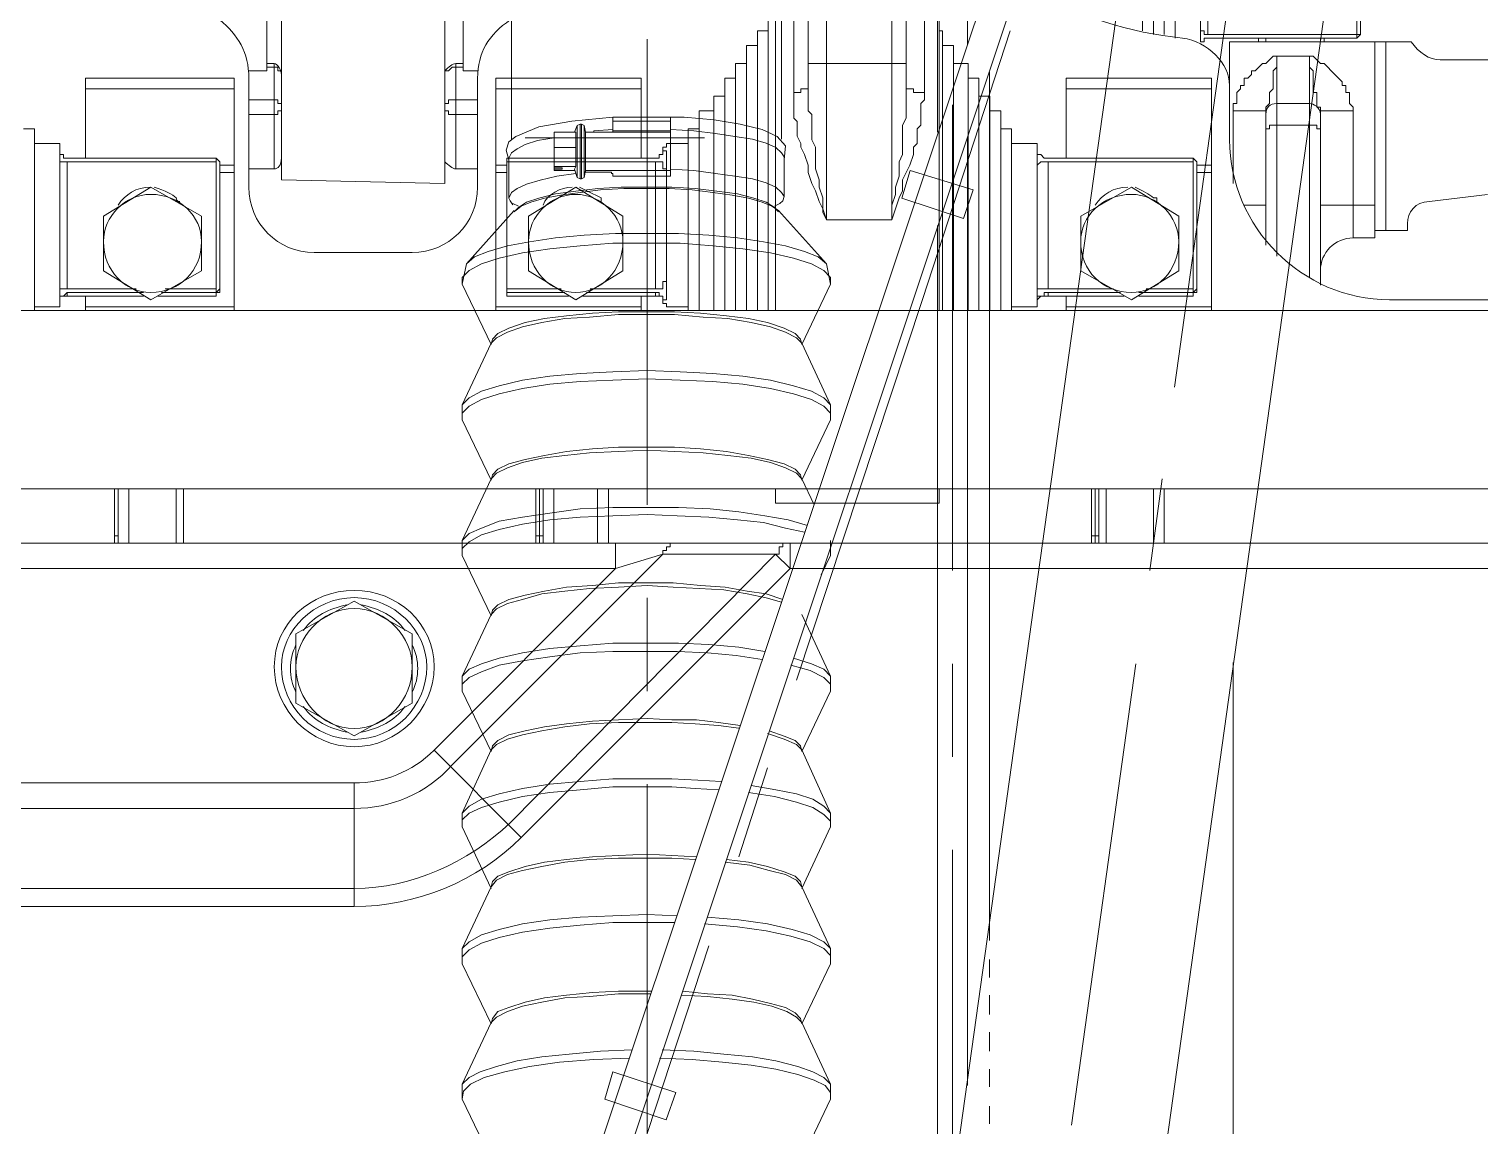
# Model space of a CAD drawing. Header units: millimetres. Extents: x 25083 to 52777, y 24772 to 45779.
# Drawn here: x 49462.4 to 49610.7, y 36515 to 36627.1 of the extents above; entities that cross this region are included whole.
import ezdxf

# ---------------------------------------------------------------- set-up
doc = ezdxf.new("R2010")
doc.units = ezdxf.units.MM
doc.layers.add('小车', color=7, linetype='Continuous')

# ---------------------------------------------------------------- blocks, each defined once
blk = doc.blocks.new('zw$D2F4')
at = {"color": 7, "lineweight": 5}
for points in [[(598.26, 767.6), (598.26, 733.81), (598.26, 733.06), (598.26, 731.21)], [(686.27, 746.43), (686.27, 765)], [(687.39, 746.06), (687.39, 763.51)], [(688.5, 746.06), (688.5, 762.03)], [(689.61, 745.69), (689.61, 760.17)], [(650.62, 740.12), (650.62, 752.37), (650.25, 753.12), (650.25, 755.34)], [(663.62, 755.34), (663.62, 749.03), (663.99, 747.92), (663.99, 744.95), (663.99, 743.09), (663.99, 740.12)], [(665.48, 746.43), (665.48, 755.34)], [(596.77, 753.86), (596.77, 742.35)], [(598.26, 742.35), (598.26, 754.23)], [(616.83, 742.35), (616.83, 753.86)], [(692.96, 754.6), (692.96, 746.06)], [(708.18, 754.6), (708.18, 746.06)], [(708.55, 754.6), (708.55, 746.06)], [(648.02, 717.84), (648.02, 747.92)], [(692.21, 746.43), (692.21, 747.92)], [(646.91, 717.84), (646.91, 746.43)], [(646.91, 746.43), (648.02, 746.43)], [(665.48, 746.43), (665.85, 746.43)], [(665.85, 717.84), (665.85, 746.43)], [(692.21, 745.32), (692.21, 746.43)], [(692.96, 746.06), (692.58, 746.06), (692.58, 746.43), (692.21, 746.43)], [(645.79, 717.84), (645.79, 744.95)], [(645.79, 744.95), (646.91, 744.95)], [(665.85, 744.95), (666.96, 744.95)], [(666.96, 717.84), (666.96, 744.95)], [(692.96, 745.69), (692.58, 745.69), (692.58, 745.32), (692.21, 745.32)], [(692.21, 745.32), (692.58, 745.32), (692.58, 745.69), (692.96, 745.69)], [(708.18, 746.06), (692.96, 746.06)], [(698.15, 745.69), (692.96, 745.69)], [(708.18, 745.69), (692.96, 745.69)], [(695.18, 735.29), (695.18, 745.32)], [(713.75, 745.32), (695.18, 745.32)], [(701.5, 745.69), (697.78, 745.69)], [(697.78, 745.69), (698.15, 745.69)], [(698.15, 745.69), (698.15, 745.32)], [(705.21, 745.69), (701.87, 745.69), (701.5, 745.69)], [(708.18, 745.69), (704.84, 745.69)], [(704.84, 745.69), (705.21, 745.69)], [(704.84, 745.69), (704.84, 745.32)], [(708.18, 745.69), (708.55, 746.06)], [(708.18, 745.69), (708.18, 746.06)], [(708.18, 746.06), (708.55, 746.06)], [(710.04, 745.32), (710.04, 725.26)], [(711.15, 745.32), (711.15, 726.01)], [(695.56, 738.26), (695.56, 739), (695.93, 739), (695.93, 740.12), (696.3, 740.49), (696.3, 740.86), (696.67, 740.86), (696.67, 741.6), (697.04, 741.6), (697.41, 741.98), (697.41, 742.35), (697.78, 742.35), (698.53, 743.09), (698.9, 743.09), (699.64, 743.83), (700.01, 743.83)], [(698.9, 738.26), (698.9, 738.63), (699.27, 739), (699.27, 740.12), (699.64, 740.49), (699.64, 742.35), (700.01, 742.72), (700.01, 743.83)], [(700.01, 743.83), (700.01, 723.41)], [(700.01, 743.83), (703.35, 743.83)], [(703.35, 721.18), (703.35, 743.83)], [(704.47, 738.26), (704.47, 738.63), (704.1, 738.63), (704.1, 740.12), (703.73, 740.12), (703.73, 742.35), (703.35, 742.72), (703.35, 743.83)], [(707.81, 738.26), (707.81, 738.63), (707.44, 739), (707.44, 740.12), (707.07, 740.12), (707.07, 740.86), (706.7, 740.86), (706.7, 741.23), (705.95, 741.98), (704.84, 743.09), (704.47, 743.09), (703.73, 743.83), (703.35, 743.83)], [(716.72, 743.46), (730.83, 743.46)], [(594.92, 742.35), (596.77, 742.35)], [(597.52, 743.09), (596.77, 743.09)], [(596.77, 742.72), (597.52, 742.72)], [(597.52, 743.09), (597.52, 732.32)], [(598.26, 741.98), (598.26, 742.35), (597.89, 742.35), (597.89, 742.72), (597.52, 742.72)], [(598.26, 741.23), (598.26, 742.35)], [(598.26, 741.98), (598.26, 733.43)], [(614.97, 742.35), (615.34, 742.35), (615.71, 742.72), (616.08, 742.72)], [(614.97, 731.21), (614.97, 741.98)], [(616.08, 732.32), (616.08, 743.09)], [(616.83, 743.09), (616.08, 743.09)], [(616.83, 742.72), (616.08, 742.72)], [(618.31, 742.35), (616.83, 742.35)], [(644.68, 717.84), (644.68, 743.09)], [(644.68, 743.09), (645.79, 743.09)], [(652.11, 740.86), (652.11, 743.09)], [(653.96, 743.09), (652.11, 743.09)], [(653.96, 743.09), (653.96, 727.12)], [(660.65, 743.09), (653.96, 743.09)], [(660.65, 727.12), (660.65, 743.09)], [(662.13, 743.09), (661.39, 743.09), (661.02, 743.09), (660.65, 743.09)], [(662.13, 743.09), (662.13, 740.86)], [(666.96, 743.09), (668.45, 743.09)], [(668.45, 717.84), (668.45, 743.09)], [(578.21, 741.6), (578.21, 733.43)], [(578.21, 741.6), (593.43, 741.6)], [(578.21, 740.49), (593.43, 740.49)], [(593.43, 717.84), (593.43, 741.6)], [(594.92, 730.46), (594.92, 741.6)], [(618.31, 741.6), (618.31, 730.46)], [(620.17, 717.84), (620.17, 741.6)], [(620.17, 741.6), (635.02, 741.6)], [(620.17, 740.49), (635.02, 740.49)], [(635.02, 741.6), (635.02, 733.43)], [(643.57, 717.84), (643.57, 741.6)], [(643.57, 741.6), (644.68, 741.6)], [(650.62, 740.12), (651.36, 740.12), (651.36, 740.49), (652.11, 740.49), (652.11, 740.86)], [(653.96, 727.12), (653.59, 727.86), (653.59, 729.35), (653.22, 730.46), (653.22, 731.21), (652.85, 732.32), (652.85, 734.55), (652.48, 735.29), (652.48, 737.89), (652.11, 738.26), (652.11, 740.86)], [(662.13, 740.86), (662.13, 737.52), (661.76, 736.78), (661.76, 733.81), (661.39, 733.06), (661.39, 731.58), (661.02, 730.46), (661.02, 729.72), (660.65, 728.61), (660.65, 727.12)], [(662.13, 740.86), (662.13, 740.49), (662.88, 740.49), (662.88, 740.12), (663.99, 740.12)], [(668.45, 741.6), (669.56, 741.6)], [(669.56, 717.84), (669.56, 741.6)], [(678.47, 741.6), (678.47, 733.43)], [(678.47, 741.6), (693.33, 741.6)], [(678.47, 740.49), (693.33, 740.49)], [(693.33, 717.84), (693.33, 741.6)], [(594.92, 739.38), (597.52, 739.38)], [(598.26, 738.63), (598.26, 739), (597.89, 739), (597.89, 739.38), (597.52, 739.38)], [(614.97, 739), (615.34, 739), (615.34, 739.38), (616.08, 739.38)], [(618.31, 739.38), (616.08, 739.38)], [(642.45, 717.84), (642.45, 739.75)], [(642.45, 739.75), (643.57, 739.75)], [(650.62, 740.12), (650.62, 737.52), (650.99, 737.15), (650.99, 735.66), (651.36, 734.92), (651.36, 734.55), (651.74, 733.81), (652.11, 732.69), (652.11, 731.95), (652.48, 730.83), (652.85, 730.09), (653.22, 728.98), (653.59, 728.23), (653.96, 727.12)], [(663.99, 740.12), (663.99, 739.38), (663.62, 739), (663.62, 736.78), (663.25, 736.4), (663.25, 734.92), (662.88, 734.55), (662.88, 733.81), (662.5, 732.69), (661.76, 731.21), (661.76, 730.09), (661.39, 729.35), (660.65, 727.12)], [(669.56, 739.75), (670.67, 739.75)], [(670.67, 717.84), (670.67, 739.75)], [(703.35, 739), (700.01, 739)], [(594.92, 737.89), (597.52, 737.89)], [(598.26, 738.63), (598.26, 738.26), (597.89, 738.26), (597.89, 737.89), (597.52, 737.89)], [(614.97, 738.26), (615.34, 738.26), (615.34, 737.89), (616.08, 737.89)], [(618.31, 737.89), (616.08, 737.89)], [(640.97, 717.84), (640.97, 738.26)], [(640.97, 738.26), (642.45, 738.26)], [(670.67, 738.26), (671.79, 738.26)], [(671.79, 717.84), (671.79, 738.26)], [(695.56, 730.83), (695.56, 738.26)], [(698.9, 738.26), (695.56, 738.26)], [(698.9, 738.26), (698.9, 724.52)], [(704.47, 720.44), (704.47, 738.26)], [(707.81, 738.26), (704.47, 738.26)], [(707.81, 725.26), (707.81, 738.26)], [(573.01, 736.4), (571.89, 736.4)], [(573.01, 736.4), (573.01, 717.84)], [(639.85, 717.84), (639.85, 736.4)], [(639.85, 736.4), (640.97, 736.4)], [(671.79, 736.4), (672.9, 736.4)], [(672.9, 717.84), (672.9, 736.4)], [(700.01, 736.78), (699.27, 736.78), (699.27, 736.4), (698.9, 736.4)], [(703.35, 736.78), (700.01, 736.78)], [(703.35, 736.78), (704.1, 736.78), (704.1, 736.4), (704.47, 736.4)], [(575.61, 734.92), (573.01, 734.92)], [(575.61, 734.55), (575.61, 734.92)], [(575.61, 734.18), (575.61, 734.55)], [(637.62, 734.55), (637.25, 734.55), (637.25, 734.18)], [(637.62, 734.92), (637.62, 734.55)], [(637.62, 734.92), (639.85, 734.92)], [(672.9, 734.92), (675.5, 734.92)], [(675.5, 734.92), (675.5, 734.55)], [(675.5, 734.18), (675.5, 734.55)], [(575.61, 718.95), (575.61, 734.18)], [(576.35, 733.43), (575.98, 733.43), (575.98, 733.81), (575.61, 733.81), (575.61, 734.18)], [(575.61, 732.32), (575.61, 733.06), (575.98, 733.06), (576.35, 733.06)], [(591.57, 733.43), (576.35, 733.43)], [(576.35, 733.06), (576.35, 720.07)], [(591.57, 733.06), (576.35, 733.06)], [(591.57, 733.06), (591.57, 733.43)], [(591.57, 733.43), (591.95, 733.06)], [(591.57, 733.06), (591.57, 720.07)], [(591.95, 733.06), (591.95, 719.69)], [(598.26, 731.21), (598.26, 731.95), (598.26, 733.06)], [(621.28, 733.43), (621.28, 733.06)], [(621.28, 733.43), (636.51, 733.43)], [(621.28, 733.06), (621.28, 733.43)], [(621.28, 720.07), (621.28, 733.06)], [(621.28, 719.69), (621.28, 733.06)], [(621.28, 733.06), (636.51, 733.06)], [(637.25, 734.18), (637.25, 733.81), (636.88, 733.81), (636.88, 733.43), (636.51, 733.43)], [(636.51, 720.07), (636.51, 733.06)], [(636.51, 733.06), (637.25, 733.06), (637.25, 732.69), (637.25, 732.32), (637.62, 732.32)], [(637.62, 734.18), (637.25, 734.18)], [(637.62, 734.18), (637.62, 718.95)], [(675.5, 734.18), (675.5, 718.95)], [(676.62, 733.43), (676.24, 733.43), (675.87, 733.81), (675.5, 733.81), (675.5, 734.18)], [(675.5, 732.32), (675.5, 732.69), (675.87, 733.06), (676.24, 733.06), (676.62, 733.06)], [(676.62, 733.43), (691.47, 733.43)], [(676.62, 733.06), (676.62, 720.07)], [(676.62, 733.06), (691.47, 733.06)], [(691.47, 733.06), (691.47, 733.43)], [(691.84, 733.06), (691.47, 733.43)], [(691.47, 733.06), (691.47, 720.07)], [(691.84, 733.06), (691.84, 719.69)], [(591.95, 732.69), (593.43, 732.69)], [(593.43, 731.95), (591.95, 731.95)], [(597.52, 732.32), (594.92, 732.32)], [(618.31, 732.32), (616.08, 732.32)], [(620.17, 732.69), (621.28, 732.69)], [(621.28, 731.95), (620.17, 731.95)], [(691.84, 732.69), (693.33, 732.69)], [(693.33, 731.95), (691.84, 731.95)], [(580.06, 727.49), (584.89, 730.46)], [(584.89, 730.46), (590.09, 727.49)], [(598.26, 731.21), (614.97, 730.83)], [(614.97, 730.83), (614.97, 731.21)], [(623.51, 727.49), (628.34, 730.46)], [(628.34, 730.46), (633.17, 727.49)], [(679.96, 727.49), (685.16, 730.46)], [(685.16, 730.46), (689.99, 727.49)], [(696.67, 728.61), (698.9, 728.61)], [(710.04, 728.61), (704.47, 728.61)], [(721.55, 729.72), (715.61, 728.98)], [(580.06, 721.92), (580.06, 727.49)], [(590.09, 727.49), (590.09, 721.92)], [(623.51, 721.92), (623.51, 727.49)], [(633.17, 727.49), (633.17, 721.92)], [(653.96, 727.12), (660.65, 727.12)], [(679.96, 721.92), (679.96, 727.49)], [(689.99, 727.49), (689.99, 721.92)], [(713.38, 726.01), (710.04, 726.01)], [(713.38, 726.75), (713.38, 726.01)], [(707.81, 725.26), (710.04, 725.26)], [(611.63, 723.78), (601.6, 723.78)], [(584.89, 718.95), (580.06, 721.92)], [(590.09, 721.92), (584.89, 718.95)], [(628.34, 718.95), (623.51, 721.92)], [(633.17, 721.92), (628.34, 718.95)], [(685.16, 718.95), (679.96, 721.92)], [(689.99, 721.92), (685.16, 718.95)], [(576.35, 720.07), (575.61, 720.07), (575.61, 720.44), (575.61, 720.81)], [(575.61, 718.95), (575.61, 719.32), (575.98, 719.32), (576.35, 719.69)], [(583.4, 720.07), (576.35, 720.07)], [(576.35, 719.69), (576.35, 719.32)], [(584.15, 719.69), (576.35, 719.69)], [(591.57, 719.69), (586, 719.69)], [(591.57, 720.07), (586.38, 720.07)], [(591.57, 719.69), (591.95, 720.07)], [(591.57, 720.07), (591.57, 719.69)], [(591.57, 719.69), (591.57, 719.32)], [(591.95, 719.69), (591.57, 719.69)], [(591.57, 719.69), (591.57, 719.32)], [(621.28, 720.07), (621.28, 719.69)], [(621.28, 720.07), (626.85, 720.07)], [(621.28, 719.69), (621.28, 720.07)], [(621.28, 719.32), (621.28, 719.69)], [(621.28, 719.69), (627.23, 719.69)], [(621.28, 719.32), (621.28, 719.69)], [(629.45, 719.69), (636.51, 719.69)], [(629.82, 720.07), (636.51, 720.07)], [(637.62, 720.81), (637.25, 720.81), (637.25, 720.07), (636.88, 720.07), (636.51, 720.07)], [(636.51, 719.32), (636.51, 719.69)], [(636.51, 719.69), (636.88, 719.69), (636.88, 719.32), (637.25, 719.32), (637.25, 718.95)], [(676.62, 720.07), (675.5, 720.07), (675.5, 720.44), (675.5, 720.81)], [(675.5, 718.95), (675.5, 719.32), (676.24, 719.32), (676.24, 719.69), (676.62, 719.69)], [(676.62, 720.07), (683.3, 720.07)], [(676.62, 719.69), (676.62, 719.32)], [(676.62, 719.69), (684.04, 719.69)], [(685.9, 719.69), (691.47, 719.69)], [(686.64, 720.07), (691.47, 720.07)], [(691.84, 720.07), (691.47, 719.69)], [(691.47, 719.69), (691.47, 720.07)], [(691.47, 719.69), (691.47, 719.32)], [(691.84, 719.69), (691.47, 719.69)], [(691.47, 719.69), (691.47, 719.32)], [(575.61, 718.21), (573.01, 718.21)], [(576.35, 719.32), (575.61, 719.32), (575.61, 718.95)], [(575.61, 718.95), (575.61, 718.58)], [(575.61, 718.58), (575.61, 718.95)], [(575.61, 718.21), (575.61, 718.58)], [(584.15, 719.32), (576.35, 719.32)], [(578.21, 717.84), (578.21, 719.32)], [(578.21, 718.21), (593.43, 718.21)], [(591.57, 719.32), (585.63, 719.32)], [(620.17, 718.21), (635.02, 718.21)], [(621.28, 719.32), (627.6, 719.32)], [(629.08, 719.32), (636.51, 719.32)], [(635.02, 717.84), (635.02, 719.32)], [(637.25, 718.95), (637.25, 719.32), (636.51, 719.32)], [(637.25, 718.95), (637.62, 718.95)], [(637.62, 718.58), (637.25, 718.58), (637.25, 718.95)], [(637.25, 718.95), (637.25, 718.58), (637.62, 718.58)], [(637.62, 718.58), (637.62, 718.21)], [(637.62, 718.21), (639.85, 718.21)], [(672.9, 718.21), (675.5, 718.21)], [(676.62, 719.32), (675.87, 719.32), (675.5, 718.95)], [(675.5, 718.95), (675.5, 718.58)], [(675.5, 718.58), (675.5, 718.95)], [(675.5, 718.58), (675.5, 718.21)], [(676.62, 719.32), (684.41, 719.32)], [(678.47, 717.84), (678.47, 719.32)], [(678.47, 718.21), (693.33, 718.21)], [(685.9, 719.32), (691.47, 719.32)], [(733.81, 718.95), (711.52, 718.95)], [(527.7, 717.84), (948.82, 717.84)], [(529.56, 699.64), (948.82, 699.64)], [(581.18, 694.07), (581.18, 699.64)], [(581.18, 694.07), (581.18, 699.64)], [(581.55, 699.64), (581.55, 694.07)], [(582.66, 699.64), (582.66, 694.07)], [(587.49, 699.64), (587.49, 694.07)], [(588.23, 699.64), (588.23, 694.07)], [(624.25, 694.07), (624.25, 699.64)], [(624.63, 694.07), (624.63, 699.64)], [(625, 699.64), (625, 694.07)], [(626.11, 699.64), (626.11, 694.07)], [(630.57, 699.64), (630.57, 694.07)], [(631.68, 699.64), (631.68, 694.07)], [(648.76, 699.64), (648.76, 698.15)], [(665.48, 698.15), (665.48, 699.64)], [(681.07, 694.07), (681.07, 699.64)], [(681.44, 694.07), (681.44, 699.64)], [(681.82, 699.64), (681.82, 694.07)], [(682.56, 699.64), (682.56, 694.07)], [(687.39, 699.64), (687.39, 694.07)], [(688.5, 699.64), (688.5, 694.07)], [(648.76, 698.15), (665.48, 698.15)], [(581.55, 694.81), (581.18, 694.81)], [(625, 694.81), (624.25, 694.81)], [(681.82, 694.81), (681.07, 694.81)], [(890.15, 694.07), (527.33, 694.07)], [(637.25, 692.96), (615.71, 671.42)], [(621.65, 665.48), (648.76, 692.96)], [(632.42, 694.07), (632.42, 691.47)], [(637.25, 692.96), (632.42, 691.47)], [(637.25, 692.96), (637.25, 693.33), (637.62, 693.33), (637.62, 693.7), (637.99, 693.7), (637.99, 694.07), (638.37, 694.07)], [(637.25, 692.96), (648.76, 692.96)], [(650.25, 694.07), (649.51, 694.07), (649.51, 693.7), (649.14, 693.7), (649.14, 693.33), (649.14, 692.96), (648.76, 692.96)], [(648.76, 692.96), (650.25, 691.47)], [(650.25, 691.47), (650.25, 694.07)], [(527.33, 691.47), (632.42, 691.47)], [(632.42, 691.47), (613.86, 672.9)], [(650.25, 691.47), (622.77, 663.99)], [(650.25, 691.47), (890.15, 691.47)], [(605.69, 688.13), (599.74, 684.79)], [(611.63, 684.79), (605.69, 688.13)], [(599.74, 684.79), (599.74, 677.73)], [(611.63, 677.73), (611.63, 684.79)], [(599.74, 677.73), (605.69, 674.39)], [(605.69, 674.39), (611.63, 677.73)], [(613.86, 672.9), (622.77, 663.99)], [(605.69, 669.56), (450.46, 669.56)], [(605.69, 656.93), (605.69, 669.56)], [(450.46, 666.96), (605.69, 666.96)], [(605.69, 658.79), (450.46, 658.79)], [(450.46, 656.93), (605.69, 656.93)]]:
    blk.add_lwpolyline(points, dxfattribs=at)
at = {"color": 7, "lineweight": 0}
for points in [[(698.9, 745.32), (698.9, 745.69)], [(704.47, 745.32), (704.47, 745.69)]]:
    blk.add_lwpolyline(points, dxfattribs=at)
at = {"color": 7, "lineweight": 5}
for points in [[(662.13, 760.91), (669.19, 752.37), (679.59, 746.8), (690.36, 745.69)], [(614.97, 741.98), (614.97, 746.06), (614.97, 750.15), (614.97, 754.23)], [(653.96, 743.09), (653.96, 745.32), (653.96, 747.55), (653.96, 750.15)], [(660.65, 743.09), (660.65, 745.32), (660.65, 747.55), (660.65, 750.15)], [(648.76, 717.84), (648.76, 727.86), (648.76, 738.26), (648.76, 748.29)], [(652.11, 743.09), (652.11, 744.95), (652.11, 746.8), (652.11, 749.03)], [(652.11, 742.35), (652.11, 744.57), (652.11, 746.43), (652.11, 748.29)], [(662.13, 743.09), (662.13, 744.95), (662.13, 746.8), (662.13, 749.03)], [(594.92, 741.6), (594.92, 744.2), (593.8, 746.06), (591.95, 747.55)], [(621.65, 747.55), (619.43, 746.06), (618.31, 744.2), (618.31, 741.6)], [(665.48, 717.84), (665.48, 727.49), (665.48, 737.15), (665.48, 746.43)], [(695.18, 740.86), (695.18, 743.09), (692.96, 745.32), (690.36, 745.69)], [(713.75, 745.32), (714.49, 744.2), (715.61, 743.46), (716.72, 743.46)], [(598.26, 741.98), (598.26, 742.35), (597.89, 743.09), (597.52, 743.09)], [(616.08, 743.09), (615.71, 743.09), (615.34, 742.72), (614.97, 742.35)], [(598.26, 741.23), (598.26, 741.23), (598.26, 741.23), (598.26, 741.23)], [(700.01, 739), (699.27, 739), (698.9, 738.63), (698.9, 737.89)], [(704.47, 737.89), (704.47, 738.63), (703.73, 739), (703.35, 739)], [(695.18, 735.29), (695.18, 726.38), (702.61, 718.95), (711.52, 718.95)], [(597.52, 732.32), (597.89, 732.32), (598.26, 732.69), (598.26, 733.43)], [(614.97, 733.06), (615.34, 732.69), (615.71, 732.32), (616.08, 732.32)], [(584.89, 730.46), (583.4, 730.46), (582.29, 729.72), (581.55, 728.61)], [(587.49, 729.35), (587.12, 729.72), (586.38, 730.09), (585.26, 730.46)], [(594.92, 730.46), (594.92, 726.75), (597.89, 723.78), (601.6, 723.78)], [(611.63, 723.78), (615.34, 723.78), (618.31, 726.75), (618.31, 730.46)], [(627.97, 730.46), (626.85, 730.46), (625.37, 729.72), (625, 728.61)], [(630.94, 729.35), (630.2, 729.72), (629.45, 730.09), (628.71, 730.46)], [(684.79, 730.46), (683.3, 730.46), (682.19, 729.72), (681.44, 728.61)], [(687.39, 729.35), (687.01, 729.72), (686.27, 730.09), (685.53, 730.46)], [(587.86, 728.98), (587.86, 728.98), (587.49, 728.98), (587.49, 729.35)], [(587.49, 729.35), (587.49, 729.35), (587.49, 729.35), (587.49, 729.35)], [(630.94, 728.98), (630.94, 728.98), (630.94, 728.98), (630.94, 729.35)], [(630.94, 729.35), (630.94, 729.35), (630.94, 729.35), (630.94, 729.35)], [(687.76, 729.35), (687.39, 729.35), (687.39, 729.35), (687.39, 729.35)], [(687.76, 728.98), (687.76, 728.98), (687.76, 728.98), (687.76, 729.35)], [(715.61, 728.98), (714.12, 728.98), (713.38, 727.86), (713.38, 726.75)], [(707.81, 725.26), (705.95, 725.26), (704.47, 723.78), (704.47, 721.92)], [(604.94, 687.76), (603.09, 687.39), (601.6, 686.64), (600.49, 685.16)], [(610.89, 685.16), (609.77, 686.64), (608.29, 687.39), (606.43, 687.76)], [(599.74, 683.67), (599, 682.19), (599, 680.33), (599.74, 678.84)], [(611.63, 678.84), (612.37, 680.33), (612.37, 682.19), (611.63, 683.67)], [(600.49, 677.36), (601.6, 675.87), (603.09, 675.13), (604.94, 674.76)], [(606.43, 674.76), (608.29, 675.13), (609.77, 675.87), (610.89, 677.36)], [(605.69, 669.56), (608.66, 669.56), (611.63, 670.67), (613.86, 672.9)], [(605.69, 666.96), (609.4, 666.96), (613.11, 668.45), (615.71, 671.42)], [(605.69, 658.79), (611.63, 658.79), (617.2, 661.39), (621.65, 665.48)], [(605.69, 656.93), (612, 656.93), (618.31, 659.53), (622.77, 663.99)]]:
    blk.add_open_spline(points, degree=3, dxfattribs=at)
for points in [[(584.89, 729.72), (582.29, 729.72), (580.06, 727.49), (580.06, 724.89), (580.06, 721.92), (582.29, 719.69), (584.89, 719.69), (587.86, 719.69), (590.09, 721.92), (590.09, 724.89), (590.09, 727.49), (587.86, 729.72), (584.89, 729.72)], [(628.34, 729.72), (625.74, 729.72), (623.51, 727.49), (623.51, 724.89), (623.51, 721.92), (625.74, 719.69), (628.34, 719.69), (630.94, 719.69), (633.17, 721.92), (633.17, 724.89), (633.17, 727.49), (630.94, 729.72), (628.34, 729.72)], [(685.16, 729.72), (682.19, 729.72), (679.96, 727.49), (679.96, 724.89), (679.96, 721.92), (682.19, 719.69), (685.16, 719.69), (687.76, 719.69), (689.99, 721.92), (689.99, 724.89), (689.99, 727.49), (687.76, 729.72), (685.16, 729.72)], [(605.69, 689.24), (601.23, 689.24), (597.52, 685.9), (597.52, 681.44), (597.52, 676.99), (601.23, 673.27), (605.69, 673.27), (610.14, 673.27), (613.86, 676.99), (613.86, 681.44), (613.86, 685.9), (610.14, 689.24), (605.69, 689.24)], [(605.69, 688.5), (601.6, 688.5), (598.26, 685.16), (598.26, 681.44), (598.26, 677.36), (601.6, 674.02), (605.69, 674.02), (609.77, 674.02), (613.11, 677.36), (613.11, 681.44), (613.11, 685.16), (609.77, 688.5), (605.69, 688.5)], [(605.69, 687.39), (602.34, 687.39), (599.74, 684.41), (599.74, 681.44), (599.74, 678.1), (602.34, 675.13), (605.69, 675.13), (609.03, 675.13), (611.63, 678.1), (611.63, 681.44), (611.63, 684.41), (609.03, 687.39), (605.69, 687.39)]]:
    blk.add_open_spline(points, degree=3, knots=[0, 0, 0, 0, 1, 1, 1, 2, 2, 2, 3, 3, 3, 4, 4, 4, 4], dxfattribs=at)
blk = doc.blocks.new('A$C1A4175F5')
at = {"layer": '小车', "color": 7, "lineweight": 0}
for points in [[(713.787, 660.592), (971.501, 696.569)], [(785.46, 670.531), (631.475, 670.531)], [(716.727, 639.734), (898.008, 665.072)], [(247.215, 442.635), (867.071, 649.533)], [(246.235, 445.574), (853.493, 648.133)], [(758.162, 645.614), (845.793, 645.614)], [(833.755, 643.934), (830.815, 642.954)], [(833.755, 643.934), (835.714, 637.495)], [(839.074, 643.374), (742.204, 643.374)], [(830.815, 642.954), (832.915, 636.655)], [(951.483, 643.374), (848.593, 643.374)], [(830.115, 640.294), (730.165, 640.294)], [(951.483, 640.294), (839.634, 640.294)], [(832.915, 636.655), (835.714, 637.495)], [(740.804, 629.375), (734.645, 626.436)], [(745.004, 611.877), (744.864, 615.237), (744.584, 618.317), (744.304, 621.256), (743.884, 623.776), (743.324, 626.016), (742.764, 627.696), (742.204, 628.815), (741.504, 629.375), (740.804, 629.375)], [(742.344, 629.375), (740.804, 629.375)], [(745.844, 612.157), (745.704, 615.377), (745.424, 618.457), (745.144, 621.396), (744.724, 623.776), (744.164, 626.016), (743.604, 627.556), (743.044, 628.675), (742.344, 629.375)], [(748.643, 626.436), (742.344, 629.375)], [(754.663, 629.375), (748.503, 626.436)], [(756.203, 629.375), (754.663, 629.375)], [(758.722, 616.497), (758.442, 619.856), (758.022, 622.796), (757.462, 625.316), (756.903, 627.276), (756.203, 628.675), (755.503, 629.375), (754.663, 629.375)], [(762.502, 626.436), (756.203, 629.375)], [(759.422, 616.777), (759.142, 619.996), (758.722, 622.936), (758.162, 625.456), (757.602, 627.276), (756.903, 628.675), (756.203, 629.375)], [(768.661, 629.375), (762.362, 626.436)], [(770.061, 629.375), (768.661, 629.375)], [(772.161, 620.976), (771.741, 623.636), (771.181, 625.876), (770.621, 627.556), (769.921, 628.675), (769.221, 629.375), (768.661, 629.375)], [(776.501, 626.436), (770.061, 629.375)], [(772.861, 621.256), (772.441, 623.776), (772.021, 625.876), (771.461, 627.556), (770.761, 628.675), (770.061, 629.375)], [(782.52, 629.375), (776.361, 626.436)], [(784.06, 629.375), (782.52, 629.375)], [(785.18, 625.316), (784.62, 627.276), (783.92, 628.675), (783.22, 629.375), (782.52, 629.375)], [(790.359, 626.436), (784.06, 629.375)], [(785.88, 625.596), (785.32, 627.416), (784.76, 628.675), (784.06, 629.375)], [(796.378, 629.375), (794.419, 628.396)], [(797.918, 629.375), (796.378, 629.375)], [(797.078, 629.375), (796.378, 629.375)], [(810.237, 629.375), (804.078, 626.436)], [(814.437, 610.617), (814.297, 613.977), (814.157, 617.337), (813.877, 620.416), (813.457, 623.216), (812.897, 625.596), (812.337, 627.416), (811.637, 628.675), (810.937, 629.375), (810.237, 629.375)], [(811.777, 629.375), (810.237, 629.375)], [(815.277, 610.617), (815.137, 613.977), (814.997, 617.337), (814.717, 620.416), (814.297, 623.216), (813.737, 625.596), (813.177, 627.416), (812.477, 628.675), (811.777, 629.375)], [(818.076, 626.436), (811.777, 629.375)], [(824.096, 629.375), (817.936, 626.436)], [(826.195, 628.955), (824.096, 629.375)], [(828.295, 610.617), (828.295, 613.977), (828.015, 617.337), (827.735, 620.416), (827.315, 623.216), (826.755, 625.596), (826.195, 627.416), (825.496, 628.675), (824.796, 629.375), (824.096, 629.375)], [(829.275, 610.617), (829.275, 613.837), (829.135, 616.917), (828.855, 619.856), (828.435, 622.516), (828.015, 624.756), (827.455, 626.716), (826.895, 628.116), (826.195, 628.955)], [(831.655, 624.056), (826.195, 628.955)], [(804.218, 626.436), (801.558, 627.696)], [(751.863, 614.257), (751.583, 616.777), (751.443, 619.296), (751.023, 621.396), (750.603, 623.216), (750.183, 624.756), (749.623, 625.736), (749.063, 626.296), (748.503, 626.436)], [(751.443, 614.117), (751.303, 616.777), (751.023, 619.296), (750.743, 621.536), (750.323, 623.356), (749.763, 624.896), (749.203, 625.876), (748.643, 626.436)], [(765.022, 618.597), (764.742, 621.116), (764.182, 623.076), (763.762, 624.756), (763.202, 625.876), (762.502, 626.436)], [(765.302, 618.737), (765.022, 620.976), (764.602, 622.936), (764.042, 624.616), (763.622, 625.736), (763.062, 626.296), (762.502, 626.436)], [(778.46, 623.076), (777.9, 624.616), (777.48, 625.736), (776.92, 626.296), (776.361, 626.436)], [(778.18, 622.936), (777.62, 624.616), (777.06, 625.876), (776.501, 626.436)], [(800.578, 610.617), (800.438, 613.697), (800.298, 616.917), (800.018, 619.856), (799.738, 622.516), (799.178, 624.756), (798.758, 626.716)], [(801.278, 610.617), (801.278, 613.837), (801.138, 617.057), (800.858, 619.996), (800.438, 622.656), (800.018, 625.036), (799.458, 626.996)], [(807.437, 610.617), (807.437, 613.417), (807.297, 616.077), (807.017, 618.737), (806.597, 620.976), (806.177, 622.936), (805.758, 624.616), (805.198, 625.736), (804.638, 626.296), (804.078, 626.436)], [(807.157, 610.617), (807.017, 613.417), (806.877, 616.357), (806.597, 618.876), (806.317, 621.256), (805.898, 623.216), (805.338, 624.756), (804.778, 625.876), (804.218, 626.436)], [(821.296, 610.617), (821.296, 613.417), (821.156, 616.077), (820.876, 618.737), (820.596, 620.976), (820.176, 622.936), (819.616, 624.616), (819.056, 625.736), (818.496, 626.296), (817.936, 626.436)], [(821.016, 610.617), (821.016, 613.417), (820.736, 616.357), (820.596, 618.876), (820.176, 621.256), (819.756, 623.216), (819.196, 624.756), (818.636, 625.876), (818.076, 626.436)], [(793.579, 610.617), (793.579, 613.277), (793.299, 616.077), (793.159, 618.597), (792.739, 620.836), (792.459, 622.796), (791.899, 624.476)], [(833.055, 624.616), (832.635, 624.476), (832.355, 624.196)], [(835.854, 612.997), (835.714, 615.377), (835.434, 617.617), (835.155, 619.576), (834.875, 621.396), (834.455, 622.796), (834.035, 623.776), (833.475, 624.336), (833.055, 624.616)], [(837.114, 624.616), (833.055, 624.616)], [(841.174, 607.678), (841.174, 614.397), (840.894, 617.477), (840.474, 620.136), (839.914, 622.376), (839.214, 623.916), (838.234, 624.756), (836.834, 624.616)], [(839.914, 612.997), (839.774, 615.377), (839.494, 617.617), (839.214, 619.576), (838.934, 621.396), (838.514, 622.796), (838.094, 623.776), (837.534, 624.336), (837.114, 624.616)], [(793.299, 610.617), (793.159, 613.277), (793.019, 615.937), (792.879, 618.457), (792.459, 620.836), (792.039, 622.796), (791.619, 624.336)], [(834.035, 610.617), (834.035, 613.137), (833.895, 615.517), (833.615, 617.757), (833.335, 619.856), (832.915, 621.536), (832.495, 622.796), (831.935, 623.636), (831.515, 624.056)], [(833.895, 610.617), (833.895, 612.857), (833.755, 615.237), (833.475, 617.337), (833.195, 619.296), (832.915, 620.976), (832.495, 622.376), (832.075, 623.356), (831.655, 624.056)], [(832.355, 624.196), (832.075, 623.636)], [(947.983, 624.336), (838.934, 624.336)], [(786.58, 610.617), (786.58, 613.697), (786.44, 616.777), (786.16, 619.716), (785.74, 622.376)], [(787.419, 610.617), (787.419, 613.837), (787.279, 616.917), (786.999, 619.996), (786.58, 622.656)], [(779.72, 610.617), (779.58, 613.137), (779.58, 615.657), (779.3, 617.897), (779.02, 620.136)], [(779.3, 610.617), (779.3, 613.137), (779.16, 615.517), (779.02, 617.897), (778.74, 619.996)], [(772.721, 610.617), (772.721, 613.137), (772.581, 615.517), (772.441, 617.897)], [(773.561, 610.617), (773.561, 613.137), (773.421, 615.797), (773.281, 618.177)], [(765.862, 610.617), (765.722, 613.137), (765.582, 615.657)], [(839.074, 598.159), (839.074, 616.497)], [(765.442, 610.617), (765.442, 613.137), (765.302, 615.517)], [(741.504, 613.557), (738.704, 612.577)], [(741.504, 613.557), (743.604, 607.118)], [(758.862, 610.617), (758.862, 613.417)], [(759.702, 610.617), (759.562, 613.697)], [(835.714, 612.997), (835.155, 612.997)], [(835.155, 612.997), (835.155, 607.118)], [(835.155, 612.997), (835.295, 612.997)], [(835.155, 612.997), (835.155, 607.118)], [(835.714, 612.997), (835.714, 604.318)], [(839.634, 612.997), (835.714, 612.997)], [(839.774, 612.997), (839.634, 612.997)], [(839.634, 604.318), (839.634, 612.997)], [(839.774, 612.997), (839.774, 607.118)], [(840.754, 612.997), (839.774, 612.997)], [(840.754, 612.997), (840.754, 607.118)], [(841.174, 612.997), (840.754, 612.997)], [(841.174, 607.118), (841.174, 612.997)], [(738.704, 612.577), (740.804, 606.278)], [(748.503, 594.659), (749.063, 594.799), (749.763, 595.359), (750.183, 596.479), (750.743, 598.159), (751.163, 600.118), (751.443, 602.358), (751.723, 605.018), (751.863, 607.678), (751.863, 610.617)], [(748.643, 594.659), (749.203, 595.219), (749.763, 596.339), (750.323, 597.879), (750.743, 599.838), (751.163, 602.218), (751.303, 604.738), (751.583, 607.678), (751.583, 610.617)], [(751.583, 610.617), (751.583, 611.037)], [(751.863, 610.617), (751.863, 611.037)], [(754.663, 591.719), (755.363, 591.719), (756.063, 592.419), (756.763, 593.679), (757.323, 595.499), (757.882, 597.879), (758.302, 600.678), (758.582, 603.758), (758.862, 607.118), (758.862, 610.617)], [(756.203, 591.719), (756.903, 592.419), (757.602, 593.679), (758.162, 595.499), (758.722, 597.879), (759.142, 600.678), (759.422, 603.758), (759.562, 607.118), (759.702, 610.617)], [(762.502, 594.659), (763.202, 595.219), (763.762, 596.339), (764.182, 597.879), (764.602, 599.838), (765.022, 602.218), (765.302, 604.738), (765.442, 607.678), (765.442, 610.617)], [(762.502, 594.659), (763.062, 594.799), (763.622, 595.359), (764.042, 596.479), (764.602, 598.159), (765.022, 600.118), (765.302, 602.358), (765.582, 605.018), (765.722, 607.678), (765.862, 610.617)], [(768.661, 591.719), (769.361, 591.719), (770.061, 592.419), (770.621, 593.679), (771.181, 595.499), (771.741, 597.879), (772.161, 600.678), (772.441, 603.758), (772.721, 607.118), (772.721, 610.617)], [(770.061, 591.719), (770.761, 592.419), (771.461, 593.679), (772.021, 595.499), (772.581, 597.879), (773.001, 600.678), (773.281, 603.758), (773.561, 607.118), (773.561, 610.617)], [(776.361, 594.659), (776.92, 594.799), (777.48, 595.359), (778.04, 596.479), (778.46, 598.159), (778.88, 600.118), (779.16, 602.358), (779.44, 605.018), (779.58, 607.678), (779.72, 610.617)], [(776.501, 594.659), (777.06, 595.219), (777.62, 596.339), (778.04, 597.879), (778.46, 599.838), (778.88, 602.218), (779.16, 604.738), (779.3, 607.678), (779.3, 610.617)], [(782.52, 591.719), (783.22, 591.719), (783.92, 592.419), (784.48, 593.679), (785.18, 595.499), (785.6, 597.879), (786.02, 600.678), (786.44, 603.758), (786.58, 607.118), (786.58, 610.617)], [(784.06, 591.719), (784.76, 592.419), (785.32, 593.679), (785.88, 595.499), (786.44, 597.879), (786.859, 600.678), (787.139, 603.758), (787.419, 607.118), (787.419, 610.617)], [(790.219, 594.659), (790.779, 594.799), (791.339, 595.359), (791.899, 596.479), (792.319, 598.159), (792.739, 600.118), (793.159, 602.358), (793.299, 605.018), (793.579, 607.678), (793.579, 610.617)], [(790.359, 594.659), (790.919, 595.219), (791.479, 596.339), (791.899, 597.879), (792.459, 599.838), (792.739, 602.218), (793.019, 604.738), (793.159, 607.678), (793.299, 610.617)], [(796.378, 591.719), (797.078, 591.719), (797.778, 592.419), (798.478, 593.679), (799.038, 595.499), (799.598, 597.879), (800.018, 600.678), (800.298, 603.758), (800.438, 607.118), (800.578, 610.617)], [(797.918, 591.719), (798.618, 592.419), (799.178, 593.679), (799.878, 595.499), (800.298, 597.879), (800.718, 600.678), (801.138, 603.758), (801.278, 607.118), (801.278, 610.617)], [(804.078, 594.659), (804.638, 594.799), (805.198, 595.359), (805.758, 596.479), (806.177, 598.159), (806.597, 600.118), (807.017, 602.358), (807.297, 605.018), (807.437, 607.678), (807.437, 610.617)], [(804.218, 594.659), (804.778, 595.219), (805.338, 596.339), (805.898, 597.879), (806.317, 599.838), (806.597, 602.218), (806.877, 604.738), (807.017, 607.678), (807.157, 610.617)], [(810.237, 591.719), (810.937, 591.719), (811.637, 592.419), (812.337, 593.679), (812.897, 595.499), (813.457, 597.879), (813.877, 600.678), (814.157, 603.758), (814.297, 607.118), (814.437, 610.617)], [(811.777, 591.719), (812.477, 592.419), (813.177, 593.679), (813.737, 595.499), (814.297, 597.879), (814.717, 600.678), (814.997, 603.758), (815.137, 607.118), (815.277, 610.617)], [(817.936, 594.659), (818.496, 594.799), (819.056, 595.359), (819.616, 596.479), (820.176, 598.159), (820.596, 600.118), (820.876, 602.358), (821.156, 605.018), (821.296, 607.678), (821.296, 610.617)], [(818.076, 594.659), (818.636, 595.219), (819.196, 596.339), (819.756, 597.879), (820.176, 599.838), (820.596, 602.218), (820.736, 604.738), (821.016, 607.678), (821.016, 610.617)], [(824.096, 591.719), (824.796, 591.719), (825.496, 592.419), (826.195, 593.679), (826.755, 595.499), (827.315, 597.879), (827.735, 600.678), (828.015, 603.758), (828.295, 607.118), (828.295, 610.617)], [(826.195, 592.139), (826.895, 592.979), (827.455, 594.379), (828.015, 596.339), (828.435, 598.579), (828.855, 601.238), (829.135, 604.178), (829.275, 607.398), (829.275, 610.617)], [(831.515, 597.039), (831.935, 597.459), (832.495, 598.299), (832.915, 599.558), (833.335, 601.238), (833.615, 603.338), (833.895, 605.578), (834.035, 607.958), (834.035, 610.617)], [(831.655, 597.179), (832.075, 597.739), (832.495, 598.719), (832.915, 600.118), (833.195, 601.798), (833.475, 603.758), (833.755, 605.858), (833.895, 608.238), (833.895, 610.617)], [(740.804, 591.719), (741.644, 591.859), (742.344, 592.559), (743.044, 593.959), (743.604, 596.059), (744.164, 598.579), (744.584, 601.658), (744.864, 605.158), (745.004, 608.798)], [(742.344, 591.719), (743.044, 592.419), (743.604, 593.539), (744.164, 595.219), (744.724, 597.319), (745.144, 599.838), (745.424, 602.638), (745.704, 605.858), (745.844, 609.078)], [(740.804, 606.278), (743.604, 607.118)], [(835.155, 607.118), (835.434, 607.118)], [(835.155, 607.118), (835.295, 607.118)], [(835.574, 606.558), (835.574, 606.698), (835.574, 606.838), (835.574, 606.978), (835.434, 606.978), (835.434, 607.118)], [(837.814, 596.199), (838.654, 596.479), (839.214, 597.179), (840.194, 599.558), (840.754, 602.918), (841.174, 607.118)], [(839.634, 607.118), (839.774, 607.118)], [(839.634, 607.118), (840.474, 607.118)], [(839.774, 605.158), (839.914, 607.118)], [(839.774, 607.118), (840.754, 607.118)], [(840.474, 607.118), (840.614, 607.118)], [(840.754, 607.118), (841.174, 607.118)], [(840.754, 607.118), (840.894, 607.118)], [(835.574, 606.558), (835.574, 604.318)], [(835.015, 604.178), (834.875, 603.898)], [(834.875, 603.898), (835.015, 603.898), (835.155, 603.898), (835.295, 603.898), (835.574, 603.898), (835.994, 603.898), (836.274, 603.898), (836.834, 603.898), (837.254, 603.898), (837.674, 603.898), (838.234, 603.898)], [(834.875, 603.898), (834.875, 603.758)], [(834.875, 603.758), (835.015, 603.758), (835.155, 603.758), (835.295, 603.758), (835.574, 603.758), (835.994, 603.758), (836.274, 603.758), (836.834, 603.758), (837.254, 603.758), (837.674, 603.758), (838.234, 603.758)], [(834.875, 603.758), (835.015, 603.478)], [(835.714, 604.318), (835.015, 604.178)], [(835.015, 604.178), (835.155, 604.178), (835.434, 604.178), (835.714, 604.178), (835.994, 604.178), (836.414, 604.178), (836.834, 604.178), (837.254, 604.178), (837.674, 604.178), (838.234, 604.178)], [(835.574, 604.318), (835.574, 604.738)], [(835.574, 604.318), (835.714, 604.318)], [(835.714, 604.318), (839.634, 604.318)], [(838.234, 604.178), (838.654, 604.178), (839.074, 604.178), (839.494, 604.178), (839.774, 604.178), (840.054, 604.178), (840.194, 604.178), (840.334, 604.178)], [(838.234, 603.898), (838.794, 603.898), (839.214, 603.898), (839.634, 603.898), (839.914, 603.898), (840.194, 603.898), (840.334, 603.898), (840.474, 603.898)], [(838.234, 603.758), (838.794, 603.758), (839.214, 603.758), (839.634, 603.758), (839.914, 603.758), (840.194, 603.758), (840.334, 603.758), (840.474, 603.758)], [(839.634, 605.158), (839.774, 605.158)], [(840.334, 604.178), (839.634, 604.318)], [(840.474, 603.898), (840.334, 604.178)], [(840.334, 603.478), (840.474, 603.758)], [(840.474, 603.758), (840.474, 603.898)], [(832.915, 596.479), (833.475, 596.759), (833.895, 597.319), (834.315, 598.299), (834.735, 599.698), (835.155, 601.378), (835.434, 603.338)], [(835.015, 603.478), (835.155, 603.478), (835.434, 603.478), (835.714, 603.478), (835.994, 603.478), (836.414, 603.478), (836.834, 603.478), (837.254, 603.478), (837.674, 603.478), (838.234, 603.478)], [(835.015, 603.478), (835.854, 603.198)], [(835.714, 601.098), (835.714, 603.198)], [(836.134, 603.338), (835.854, 603.198)], [(836.134, 601.098), (836.134, 603.338)], [(838.094, 603.338), (836.134, 603.338)], [(839.634, 603.338), (838.094, 603.338)], [(838.094, 601.098), (838.094, 603.338)], [(838.234, 603.478), (838.654, 603.478), (839.074, 603.478), (839.494, 603.478), (839.774, 603.478), (840.054, 603.478), (840.194, 603.478), (840.334, 603.478)], [(839.634, 603.198), (840.334, 603.478)], [(839.634, 601.098), (839.634, 603.338)], [(835.714, 601.098), (835.854, 601.098)], [(835.854, 601.938), (835.994, 601.938)], [(835.854, 601.098), (835.854, 601.938)], [(839.354, 601.098), (835.854, 601.098)], [(835.994, 601.938), (835.994, 601.098)], [(835.994, 601.098), (836.134, 601.098)], [(836.134, 601.098), (838.094, 601.098)], [(836.974, 596.479), (837.534, 596.759), (837.954, 597.319), (838.374, 598.159), (838.794, 599.418), (839.074, 601.098)], [(838.094, 601.098), (839.634, 601.098)], [(839.354, 601.098), (839.494, 601.098)], [(826.195, 592.139), (831.655, 597.039)], [(832.075, 597.459), (832.355, 596.899)], [(832.215, 596.899), (832.635, 596.619), (832.915, 596.479)], [(832.915, 596.479), (836.974, 596.479)], [(836.834, 596.479), (837.814, 596.199)], [(947.983, 596.759), (838.934, 596.759)], [(734.645, 594.659), (740.804, 591.719)], [(742.344, 591.719), (748.643, 594.659)], [(748.503, 594.659), (754.663, 591.719)], [(756.203, 591.719), (762.502, 594.659)], [(762.362, 594.659), (768.661, 591.719)], [(770.061, 591.719), (776.501, 594.659)], [(776.361, 594.659), (782.52, 591.719)], [(784.06, 591.719), (790.359, 594.659)], [(790.219, 594.659), (796.378, 591.719)], [(797.918, 591.719), (804.218, 594.659)], [(804.078, 594.659), (810.237, 591.719)], [(811.777, 591.719), (818.076, 594.659)], [(817.936, 594.659), (824.096, 591.719)], [(824.096, 591.719), (826.195, 592.139)], [(740.804, 591.719), (742.344, 591.719)], [(754.663, 591.719), (756.203, 591.719)], [(768.661, 591.719), (770.061, 591.719)], [(782.52, 591.719), (784.06, 591.719)], [(796.378, 591.719), (797.918, 591.719)], [(810.237, 591.719), (811.777, 591.719)]]:
    blk.add_lwpolyline(points, dxfattribs=at)
at = {"layer": '小车', "color": 1, "lineweight": 0}
for points in [[(813.597, 664.512), (860.772, 671.091)], [(794.839, 661.992), (804.218, 663.252)], [(738.144, 654.013), (785.32, 660.592)], [(822.556, 638.754), (849.993, 647.714)], [(766.282, 641.834), (718.686, 641.834)], [(785.32, 641.834), (775.801, 641.834)], [(842.434, 641.834), (794.839, 641.834)], [(783.64, 625.876), (822.556, 638.754)], [(765.582, 619.996), (774.681, 622.936)], [(711.267, 602.078), (756.483, 616.917)], [(725.266, 610.617), (773.001, 610.617)], [(782.52, 610.617), (792.039, 610.617)], [(801.558, 610.617), (849.153, 610.617)]]:
    blk.add_lwpolyline(points, dxfattribs=at)
at = {"layer": '小车', "color": 6, "lineweight": 0}
for points in [[(738.284, 645.614), (740.104, 645.614)], [(742.064, 645.614), (743.884, 645.614)], [(745.704, 645.614), (747.663, 645.614)], [(749.483, 645.614), (751.443, 645.614)], [(753.263, 645.614), (755.083, 645.614)], [(757.043, 645.614), (758.162, 645.614)]]:
    blk.add_lwpolyline(points, dxfattribs=at)

msp = doc.modelspace()

# ---------------------------------------------------------------- block references
msp.add_blockref('zw$D2F4', (48889.923, 35880.503))
at = {"layer": '小车', "ltscale": 10, "xscale": -1, "rotation": 270}
msp.add_blockref('A$C1A4175F5', (48914.945, 35776.933), dxfattribs=at)

doc.saveas('drawing.dxf')
